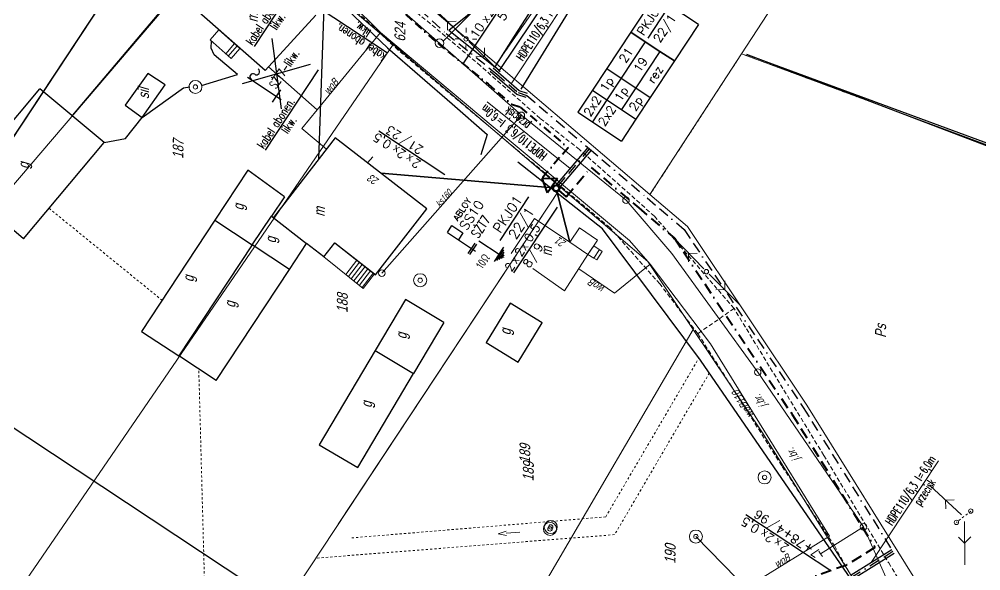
# Model space of a CAD drawing. Header units: millimetres. Extents: x 4848043 to 9699780, y 5827542 to 11659147.
# Drawn here: x 4849551.7 to 4849772.5, y 5830286.4 to 5830412.9 of the extents above; entities that cross this region are included whole.
import ezdxf
from ezdxf.enums import TextEntityAlignment as Align
from ezdxf.lldxf.tags import DXFTag

# ---------------------------------------------------------------- set-up
doc = ezdxf.new("R2010")
doc.units = ezdxf.units.MM
doc.header["$MEASUREMENT"] = 0
for name, pattern in [('0', [0]), ('1', [0]), ('BORDER', [1.75, 0.5, -0.25, 0.5, -0.25, 0, -0.25]), ('BUD', [0]), ('GUZ', [1, 0.5, -0.5]), ('KOR', [1, 0.5, -0.5]), ('KOU', [1.5, 1, -0.5]), ('MSZ', [1, 0.5, -0.5]), ('SCH', [0]), ('UPW', [0])]:
    doc.linetypes.add(name, pattern=pattern)
doc.layers.get('0').update_dxf_attribs({"lineweight": 18})
for name, color, linetype, lineweight in [('EADTD_T_0', 7, '0', 18), ('EBTPO_L_6', 9, '0', 18), ('EBUOA_T_0', 7, '0', 25), ('EBUOA_T_1', 251, '0', 25), ('EBUPP_L_2', 7, '0', 13), ('EBUPP_L_3', 6, '0', 25), ('EDZPD_L_0', 251, '0', 18), ('EDZTD_T_0', 7, '0', 25), ('EUZOU_T_0', 251, '0', 18), ('EUZPU_L_3', 250, 'KOR', 18), ('EUZPU_L_4', 251, 'GUZ', 18), ('SDROK_T_0', 250, '0', 18), ('SDRPK_L_1', 7, 'KOU', 18), ('SZWOW_T_2', 7, '0', 18), ('TEL kable doziemne proj.', 32, 'BORDER', 30), ('TEL rury', 6, 'Continuous', 30), ('TEL rury opis', 6, 'Continuous', 20), ('TES kable doziemne proj.', 4, 'BORDER', 40), ('TES kable napow. proj.', 241, 'LIN_NAPOW_PROJ', 35), ('TES zakończenia projektowane', 4, 'Continuous', 40), ('UEEPA_L_3', 7, '1', 18), ('UEEPA_T_2', 251, '0', 18), ('UKKOO_T_2', 7, '0', 18), ('UKKPA_T_4', 251, '0', 18), ('UKKPOR_L_0', 36, '0', 18), ('UWWOO_T_0', 251, '0', 18), ('UWWPA_T_0', 251, '0', 18), ('UWWPA_T_2', 251, '0', 18), ('UWWPO_L_0', 162, 'UPW', 18), ('UZB słupy telefoniczne', 32, 'Continuous', 30)]:
    doc.layers.add(name, color=color, linetype=linetype, lineweight=lineweight)
doc.layers.add('Kanaliza', color=36, linetype='DASHEDX2', lineweight=18, plot=False)
doc.layers.add('RYS layout', color=7, linetype='Continuous', lineweight=30, plot=False)
for name, color, linetype in [('OPIS_KABLA', 30, 'Continuous'), ('OPIS_RURY', 6, 'Continuous'), ('RURY-ISTN', 6, 'Continuous'), ('SZOPO_L_0', 251, 'BGS'), ('TES kable napow. likw.', 9, 'LIN_NAPOW_LIKW'), ('TES opisy kabli abon.', 30, 'Continuous'), ('TES opisy kabli rozdz.', 30, 'Continuous'), ('TES opisy zakończeń', 30, 'Continuous'), ('TES rury', 6, 'Continuous'), ('TES słup. PD', 6, 'Continuous'), ('TES zakończenia likwidowane', 9, 'Continuous')]:
    doc.layers.add(name, color=color, linetype=linetype)
doc.styles.add('ROMANS', font='simplex.shx')
doc.styles.add('SIMPLEX', font='simplex.shx', dxfattribs={"width": 0.8, "height": 1.5})
doc.styles.add('Simplex2', font='simplex.shx', dxfattribs={"width": 0.7})
doc.styles.get("Standard").update_dxf_attribs({"font": 'txt', "width": 0.8, "oblique": 15})
doc.linetypes.add('BGS', pattern='A,2.5,[133,ltypeshp.shx,S=0.2,R=0,X=0,Y=0],2.5', length=5)
tags = doc.linetypes.add('DASHEDX2', pattern=[38.1, 25.4, -12.7]).pattern_tags.tags
tags[6:7] = [DXFTag(74, 4), DXFTag(75, 0), DXFTag(340, '0'), DXFTag(46, 1.0), DXFTag(50, 0.0), DXFTag(44, 0.0), DXFTag(45, 0.0)]
tags[4:5] = [DXFTag(74, 4), DXFTag(75, 0), DXFTag(340, '0'), DXFTag(46, 1.0), DXFTag(50, 0.0), DXFTag(44, 0.0), DXFTag(45, 0.0)]
doc.linetypes.add('LIN_NAPOW_LIKW', pattern='A,0.0001,[131,ltypeshp.shx,S=0.1,R=20,X=0.34023,Y=-0.12817],-0.1,[131,ltypeshp.shx,S=0.1,R=200,X=0.35977,Y=0.12817],-0.3,[135,l_napow.shx,S=0.1,R=0,X=-0.4,Y=0],-0.2,[135,l_napow.shx,S=0.1,R=180,X=0.2,Y=0],-0.2', length=0.8001)
doc.linetypes.add('LIN_NAPOW_PROJ', pattern='A,0.0001,-0.4,[136,l_napow.shx,S=0.1,R=0,X=-0.4,Y=0],-0.2,[137,l_napow.shx,S=0.1,R=0,X=-0.2,Y=0],-0.2', length=0.8001)

# ---------------------------------------------------------------- blocks, each defined once
blk = doc.blocks.new('KCI')
at = {"color": 0}
for p, q in [((0, 0), (1.585, 0)), ((1.585, 0.25), (2.5, 0)), ((1.585, -0.25), (2.5, 0))]:
    blk.add_line(p, q, dxfattribs=at)
blk = doc.blocks.new('SLS')
at = {"color": 0}
blk.add_circle((0, 0), 0.25, dxfattribs=at)
blk.add_circle((0, 0), 0.25, dxfattribs=at)
blk = doc.blocks.new('LAT')
at = {"color": 0}
for p, q in [((0.00809, 0.758155), (0.00809, 1.258155)), ((-1.24191, 0.008155), (-0.74191, 0.008155)), ((0.75809, 0.008155), (1.25809, 0.008155)), ((0.00809, -0.741845), (0.00809, -1.241845))]:
    blk.add_line(p, q, dxfattribs=at)
blk = doc.blocks.new('PNN')
at = {"color": 0}
for p, q in [((0.4395, 0.01539), (5.4395, 0.01539)), ((2.9395, 0.01539), (2.2324, 0.72249)), ((2.9395, 0.01539), (2.2324, -0.69171))]:
    blk.add_line(p, q, dxfattribs=at)
blk = doc.blocks.new('UKK')
at = {"color": 0}
blk.add_circle((0, 0), 0.375, dxfattribs=at)
blk = doc.blocks.new('STD')
at = {"color": 0}
for radius in [0.75, 0.25]:
    blk.add_circle((0, 0), radius, dxfattribs=at)
blk = doc.blocks.new('TR-SL1')
blk.add_circle((0, 0), 0.5)
blk = doc.blocks.new('KBR-SL1P')
for p, q in [((0, 0), (-1, 1.48)), ((-1, 1.48), (1, 1.48)), ((1, 1.48), (0, 0))]:
    blk.add_line(p, q)
blk.add_circle((0, 1.98), 0.35)
blk = doc.blocks.new('KB-IWP')
at = {"style": 'SIMPLEX'}
for p in [(-1.22, 0.25), (0.64, 0.25)]:
    blk.add_text('x', height=1, dxfattribs=at).set_placement(p, align=Align.RIGHT)
for tag, p in [('POJ-KAB', (-2.13, 0.25)), ('DL-KAB', (-0.62, -1.25))]:
    blk.add_attdef(tag, text='', height=1, dxfattribs=at).set_placement(p, align=Align.RIGHT)
for tag, p in [('KONS-KAB', (-0.52, 0.25)), ('SR-ZYL', (2.12, 0.25)), ('SEP', (-0.02, -1.25))]:
    blk.add_attdef(tag, text='', height=1, dxfattribs=at).set_placement(p, align=Align.CENTER)
at = {"style": 'SIMPLEX', "flags": 1}
blk.add_attdef('TYP-KAB', text='', height=0.5, dxfattribs=at).set_placement((-6.02, 0.25), align=Align.RIGHT)
blk.add_attdef('REJ-SZAF', (6.39, 0.25), '', height=0.5, dxfattribs=at)
at = {"style": 'SIMPLEX'}
blk.add_attdef('DL-MON', (0.7, -1.25), '', height=1, dxfattribs=at)
blk = doc.blocks.new('OB')
at = {"style": 'ROMANS', "width": 0.6}
blk.add_text('l=', height=2, dxfattribs=at).set_placement((9.86, 0.18))
for tag, p in [('OB_TYP', (8.68, 0.18)), ('OB_SW', (11.54, -2.76))]:
    blk.add_attdef(tag, text='', height=2, dxfattribs=at).set_placement(p, align=Align.RIGHT)
blk.add_attdef('OB_DL', (11.91, 0.18), '', height=2, dxfattribs=at)
blk = doc.blocks.new('KBR-ZP2')
blk.add_line((-4, 2), (4, 2))
at = {"style": 'SIMPLEX'}
for tag, p in [('REJ-SZAF', (0, 2.5)), ('NR-ZAK', (0, 0))]:
    blk.add_attdef(tag, text='', height=1.5, dxfattribs=at).set_placement(p, align=Align.CENTER)
blk = doc.blocks.new('*U135')
for p, q in [((10, 0), (0, 0)), ((0, 0), (0, -4)), ((10, -4), (10, 0)), ((0, -4), (0, -8)), ((9, -4), (1, -4)), ((10, -8), (10, -4)), ((0, -8), (0, -12)), ((10, -12), (10, -8)), ((10, -12), (0, -12))]:
    blk.add_line(p, q)
at = {"style": 'SIMPLEX'}
for tag, p in [('SZAFA', (5, -2)), ('PUNKT', (5, -6))]:
    blk.add_attdef(tag, text='', height=2, dxfattribs=at).set_placement(p, align=Align.MIDDLE_CENTER)
blk = doc.blocks.new('*U136')
for p, q in [((6, 0), (0, 0)), ((0, 0), (0, -4)), ((6, 0), (6, -4)), ((12, 0), (6, 0)), ((22, 0), (12, 0)), ((12, 0), (12, -4)), ((22, -4), (22, 0)), ((6, -4), (0, -4)), ((12, -4), (6, -4)), ((22, -4), (12, -4))]:
    blk.add_line(p, q)
at = {"style": 'SIMPLEX'}
for s, p in [('2x2', (3, -2)), ('1p', (9, -2))]:
    blk.add_text(s, height=2, dxfattribs=at).set_placement(p, align=Align.MIDDLE_CENTER)
blk.add_attdef('PARA1', text='', height=2, dxfattribs=at).set_placement((17, -2), align=Align.MIDDLE_CENTER)
blk = doc.blocks.new('*U123')
for p, q in [((6, 0), (0, 0)), ((0, 0), (0, -4)), ((6, 0), (6, -4)), ((12, 0), (6, 0)), ((22, 0), (12, 0)), ((12, 0), (12, -4)), ((22, -4), (22, 0)), ((0, -4), (0, -8)), ((6, -4), (6, -8)), ((12, -4), (6, -4)), ((22, -4), (12, -4)), ((12, -4), (12, -8)), ((22, -8), (22, -4)), ((6, -8), (0, -8)), ((12, -8), (6, -8)), ((22, -8), (12, -8))]:
    blk.add_line(p, q)
at = {"style": 'SIMPLEX'}
for s, p in [('2x2', (3, -2)), ('1p', (9, -2)), ('2p', (9, -6))]:
    blk.add_text(s, height=2, dxfattribs=at).set_placement(p, align=Align.MIDDLE_CENTER)
for tag, p in [('PARA1', (17, -2)), ('PARA2', (17, -6))]:
    blk.add_attdef(tag, text='', height=2, dxfattribs=at).set_placement(p, align=Align.MIDDLE_CENTER)
blk = doc.blocks.new('KB-RZP')
at = {"style": 'SIMPLEX'}
for s, p in [('/', (0.5, 0.39)), ('x', (-4.75, 0.25)), ('x', (-2.78, 0.25))]:
    blk.add_text(s, height=1, dxfattribs=at).set_placement(p)
for tag, p in [('POJ-KAB', (-5.16, 0.25)), ('DL-KAB', (0.19, -1.25))]:
    blk.add_attdef(tag, text='', height=1, dxfattribs=at).set_placement(p, align=Align.RIGHT)
for tag, p in [('KONS-KAB', (-3.5, 0.25)), ('SR-ZYL', (-0.85, 0.25)), ('SEP', (0.84, -1.25))]:
    blk.add_attdef(tag, text='', height=1, dxfattribs=at).set_placement(p, align=Align.CENTER)
for tag, p in [('NR-KAB', (1.5, 0.25)), ('DL-MON', (1.5, -1.25))]:
    blk.add_attdef(tag, p, '', height=1, dxfattribs=at)
at = {"style": 'SIMPLEX', "flags": 1}
blk.add_attdef('TYP-KAB', text='', height=0.5, dxfattribs=at).set_placement((-8.41, 0.25), align=Align.RIGHT)
blk.add_attdef('REJ-SZAF', (7.64, 0.25), '', height=0.5, dxfattribs=at)

msp = doc.modelspace()

# ---------------------------------------------------------------- linework, layer by layer
at = {"layer": 'EBTPO_L_6', "linetype": 'SCH'}
for p, q in [((4849597.55, 5830410.49), (4849595.55, 5830408.21)), ((4849597.55, 5830410.49), (4849602.37, 5830406.25)), ((4849595.55, 5830408.21), (4849600.35, 5830403.94)), ((4849599.13, 5830405.02), (4849601.15, 5830407.33)), ((4849599.72, 5830404.49), (4849601.76, 5830406.8)), ((4849602.37, 5830406.25), (4849600.35, 5830403.94)), ((4849621.68, 5830358.41), (4849624.16, 5830361.61)), ((4849624.16, 5830361.61), (4849633.32, 5830354.51)), ((4849683.66, 5830360.99), (4849682.28, 5830358.99)), ((4849683.66, 5830360.99), (4849682.28, 5830358.99)), ((4849683.65, 5830358.15), (4849684.98, 5830360.08)), ((4849683.65, 5830358.15), (4849684.98, 5830360.08)), ((4849683.66, 5830360.99), (4849685.58, 5830359.67)), ((4849683.66, 5830360.99), (4849685.58, 5830359.67)), ((4849621.68, 5830358.41), (4849630.72, 5830351.19)), ((4849629.23, 5830357.68), (4849626.69, 5830354.4)), ((4849685.58, 5830359.67), (4849684.32, 5830357.76)), ((4849685.58, 5830359.67), (4849684.32, 5830357.76)), ((4849629.86, 5830357.19), (4849627.32, 5830353.91)), ((4849630.49, 5830356.7), (4849627.94, 5830353.42)), ((4849631.13, 5830356.2), (4849628.57, 5830352.91)), ((4849631.76, 5830355.71), (4849629.2, 5830352.42)), ((4849632.39, 5830355.22), (4849629.81, 5830351.91)), ((4849633.02, 5830354.73), (4849630.44, 5830351.42)), ((4849630.72, 5830351.19), (4849633.32, 5830354.51))]:
    msp.add_line(p, q, dxfattribs=at)
at = {"layer": 'EBTPO_L_6', "linetype": '0'}
for p in [(4849682.28, 5830358.99), (4849682.28, 5830358.99), (4849684.32, 5830357.76), (4849684.32, 5830357.76)]:
    msp.add_line(p, (4849683.65, 5830358.15), dxfattribs=at)
at = {"layer": 'EBUPP_L_2', "linetype": '0'}
for p, q in [((4849670.01, 5830367.25), (4849664.67, 5830359.23)), ((4849670.01, 5830367.25), (4849678.15, 5830361.81)), ((4849680.37, 5830365.07), (4849678.15, 5830361.81)), ((4849684.5, 5830362.23), (4849680.37, 5830365.07)), ((4849682.28, 5830358.99), (4849684.5, 5830362.23)), ((4849682.28, 5830358.99), (4849678.15, 5830361.81)), ((4849676.93, 5830350.67), (4849682.28, 5830358.99)), ((4849669.63, 5830355.76), (4849676.93, 5830350.67))]:
    msp.add_line(p, q, dxfattribs=at)
at = {"layer": 'EBUPP_L_2', "linetype": '0', "lineweight": 20}
for p, q in [((4849670.01, 5830367.25), (4849664.67, 5830359.23)), ((4849670.01, 5830367.25), (4849678.15, 5830361.81)), ((4849680.37, 5830365.07), (4849678.15, 5830361.81)), ((4849684.5, 5830362.23), (4849680.37, 5830365.07)), ((4849682.28, 5830358.99), (4849684.5, 5830362.23)), ((4849682.28, 5830358.99), (4849678.15, 5830361.81)), ((4849676.93, 5830350.67), (4849682.28, 5830358.99))]:
    msp.add_line(p, q, dxfattribs=at)
at = {"layer": 'EBUPP_L_3', "linetype": '0'}
for p, q in [((4849608.16, 5830401.14), (4849590.42, 5830416.8)), ((4849619.83, 5830413.88), (4849608.16, 5830401.14)), ((4849581.27, 5830400.48), (4849576.06, 5830393.19)), ((4849585.26, 5830397.91), (4849581.27, 5830400.48)), ((4849579.93, 5830390.42), (4849585.26, 5830397.91)), ((4849537.99, 5830374.97), (4849556.46, 5830396.98)), ((4849571.2, 5830384.62), (4849556.46, 5830396.98)), ((4849576.06, 5830393.19), (4849579.93, 5830390.42)), ((4849552.73, 5830362.59), (4849571.2, 5830384.62)), ((4849624.29, 5830385.75), (4849610.08, 5830367.42)), ((4849645.27, 5830369.47), (4849624.29, 5830385.75)), ((4849604.22, 5830378.31), (4849596.65, 5830366.82)), ((4849612.63, 5830372.18), (4849604.22, 5830378.31)), ((4849552.73, 5830362.59), (4849537.99, 5830374.97)), ((4849612.63, 5830372.18), (4849609.65, 5830367.77)), ((4849633.51, 5830354.34), (4849645.27, 5830369.47)), ((4849596.65, 5830366.82), (4849579.81, 5830341.34)), ((4849596.65, 5830366.82), (4849605.21, 5830361.19)), ((4849605.21, 5830361.19), (4849609.65, 5830367.77)), ((4849609.65, 5830367.77), (4849617.7, 5830361.51)), ((4849605.21, 5830361.19), (4849588.37, 5830335.7)), ((4849613.77, 5830355.55), (4849605.21, 5830361.19)), ((4849613.77, 5830355.55), (4849617.7, 5830361.51)), ((4849621.68, 5830358.41), (4849617.7, 5830361.51)), ((4849621.68, 5830358.41), (4849624.16, 5830361.61)), ((4849624.16, 5830361.61), (4849633.51, 5830354.34)), ((4849596.93, 5830330.03), (4849613.77, 5830355.55)), ((4849640.37, 5830348.64), (4849633.42, 5830336.92)), ((4849649.22, 5830343.38), (4849640.37, 5830348.64)), ((4849664.44, 5830347.79), (4849658.94, 5830338.75)), ((4849671.78, 5830343.32), (4849664.44, 5830347.79)), ((4849649.22, 5830343.38), (4849642.27, 5830331.68)), ((4849666.26, 5830334.27), (4849671.78, 5830343.32)), ((4849579.81, 5830341.34), (4849588.37, 5830335.7)), ((4849658.94, 5830338.75), (4849666.26, 5830334.27)), ((4849596.93, 5830330.03), (4849588.37, 5830335.7)), ((4849633.42, 5830336.92), (4849620.61, 5830315.33)), ((4849633.42, 5830336.92), (4849642.27, 5830331.68)), ((4849629.46, 5830310.09), (4849642.27, 5830331.68)), ((4849620.61, 5830315.33), (4849629.46, 5830310.09))]:
    msp.add_line(p, q, dxfattribs=at)
at = {"layer": 'EBUPP_L_3', "linetype": 'BUD', "lineweight": 20}
for p, q in [((4849664.44, 5830347.79), (4849658.94, 5830338.75)), ((4849671.78, 5830343.32), (4849664.44, 5830347.79)), ((4849666.26, 5830334.27), (4849671.78, 5830343.32)), ((4849658.94, 5830338.75), (4849666.26, 5830334.27))]:
    msp.add_line(p, q, dxfattribs=at)
at = {"layer": 'EDZPD_L_0', "linetype": '0'}
for p, q in [((4849661.3, 5830402.67), (4849743.76, 5830521.86)), ((4849717.57, 5830405.01), (4849777.88, 5830497.71)), ((4849717.57, 5830405.01), (4849777.88, 5830497.71)), ((4849605.28, 5830439.26), (4849541.26, 5830364.29)), ((4849661.3, 5830402.67), (4849635.41, 5830424.74)), ((4849623.86, 5830418.82), (4849637.56, 5830407.16)), ((4849637.56, 5830407.16), (4849536.98, 5830260.57)), ((4849637.56, 5830407.16), (4849676.08, 5830374.35)), ((4849696.53, 5830372.7), (4849717.57, 5830405.01)), ((4849696.53, 5830372.7), (4849717.57, 5830405.01)), ((4849717.57, 5830405.01), (4849867.69, 5830349.2)), ((4849717.57, 5830405.01), (4849893.55, 5830339.59)), ((4849696.53, 5830372.7), (4849661.3, 5830402.67)), ((4849696.53, 5830372.7), (4849678.92, 5830387.69)), ((4849676.08, 5830374.35), (4849615.55, 5830282.85)), ((4849676.08, 5830374.35), (4849624.98, 5830297.1)), ((4849676.08, 5830374.35), (4849696.02, 5830357.37)), ((4849676.08, 5830374.35), (4849696.02, 5830357.37)), ((4849705.14, 5830365.37), (4849696.53, 5830372.7)), ((4849705.14, 5830365.37), (4849696.53, 5830372.7)), ((4849732.57, 5830324.41), (4849705.14, 5830365.37)), ((4849732.57, 5830324.41), (4849705.14, 5830365.37)), ((4849696.02, 5830357.37), (4849706.48, 5830341.74)), ((4849696.02, 5830357.37), (4849706.48, 5830341.74)), ((4849706.48, 5830341.74), (4849663.42, 5830268.39)), ((4849706.48, 5830341.74), (4849663.42, 5830268.39)), ((4849706.48, 5830341.74), (4849722.54, 5830317.85)), ((4849706.48, 5830341.74), (4849722.54, 5830317.85)), ((4849759.14, 5830281.75), (4849732.57, 5830324.41)), ((4849759.14, 5830281.75), (4849732.57, 5830324.41)), ((4849722.54, 5830317.85), (4849749.78, 5830274.01)), ((4849722.54, 5830317.85), (4849749.78, 5830274.01))]:
    msp.add_line(p, q, dxfattribs=at)
at = {"layer": 'EUZPU_L_3', "linetype": 'KOR'}
for p, q in [((4849686.37, 5830298.79), (4849707.76, 5830335.21)), ((4849686.37, 5830298.79), (4849707.76, 5830335.21)), ((4849710.16, 5830331.77), (4849688.42, 5830294.71)), ((4849710.16, 5830331.77), (4849688.42, 5830294.71)), ((4849686.37, 5830298.79), (4849628.11, 5830293.97)), ((4849686.37, 5830298.79), (4849628.11, 5830293.97)), ((4849688.42, 5830294.71), (4849619.83, 5830289.32)), ((4849688.42, 5830294.71), (4849629.34, 5830290.06))]:
    msp.add_line(p, q, dxfattribs=at)
at = {"layer": 'EUZPU_L_4', "linetype": 'GUZ'}
for p, q in [((4849661.3, 5830402.67), (4849743.76, 5830521.86)), ((4849696.53, 5830372.7), (4849717.57, 5830405.01)), ((4849696.53, 5830372.7), (4849717.57, 5830405.01)), ((4849831.21, 5830362.75), (4849717.57, 5830405.01)), ((4849831.21, 5830362.75), (4849717.57, 5830405.01)), ((4849558.57, 5830369.56), (4849584.52, 5830348.46)), ((4849595.03, 5830254.81), (4849592.94, 5830332.66))]:
    msp.add_line(p, q, dxfattribs=at)
at = {"layer": 'Kanaliza', "ltscale": 0.1}
msp.add_line((4849649.07, 5830407.91), (4849664.66, 5830423.51), dxfattribs=at)
msp.add_circle((4849648.2, 5830407.43), 1, dxfattribs=at)
at = {"layer": 'OPIS_RURY'}
for p, q in [((4849657.25, 5830362.1), (4849661.91, 5830359.02)), ((4849660.82, 5830357.37), (4849663, 5830360.67)), ((4849661.37, 5830357.59), (4849663.01, 5830360.07)), ((4849661.93, 5830357.82), (4849663.02, 5830359.47)), ((4849662.48, 5830358.04), (4849663.03, 5830358.87)), ((4849662.96, 5830358.28), (4849663, 5830358.34))]:
    msp.add_line(p, q, dxfattribs=at)
at = {"layer": 'RURY-ISTN'}
for p, q in [((4849650.01, 5830364.04), (4849651.04, 5830365.59)), ((4849651.04, 5830365.59), (4849653.6, 5830363.9)), ((4849650.01, 5830364.04), (4849656.48, 5830359.76)), ((4849653.6, 5830363.9), (4849652.58, 5830362.35)), ((4849656.3, 5830361.6), (4849654.72, 5830359.22)), ((4849656.67, 5830361.35), (4849655.1, 5830358.97))]:
    msp.add_line(p, q, dxfattribs=at)
at = {"layer": 'RYS layout'}
for points in [[(4849188.43, 5830355.33), (4849572.03, 5830935.54), (4849809.77, 5830778.36), (4849426.16, 5830198.15)], [(4849519.6, 5830339.47), (4849740.2, 5830673.14), (4849977.94, 5830515.95), (4849757.33, 5830182.29)]]:
    msp.add_lwpolyline(points, close=True, dxfattribs=at)
at = {"layer": 'SDRPK_L_1', "linetype": 'KOU'}
for p, q in [((4849638.73, 5830405.82), (4849627.1, 5830416.67)), ((4849657.61, 5830402.26), (4849641.37, 5830415.85)), ((4849665.22, 5830383.64), (4849638.73, 5830405.82)), ((4849671.28, 5830390.21), (4849657.61, 5830402.26)), ((4849680.37, 5830383.03), (4849671.28, 5830390.21)), ((4849680.37, 5830383.03), (4849671.28, 5830390.21)), ((4849687.31, 5830365.14), (4849665.22, 5830383.64)), ((4849687.31, 5830365.14), (4849665.22, 5830383.64)), ((4849697.56, 5830367.74), (4849680.37, 5830383.03)), ((4849697.56, 5830367.74), (4849680.37, 5830383.03)), ((4849715.83, 5830346.59), (4849697.56, 5830367.74)), ((4849715.83, 5830346.59), (4849697.56, 5830367.74)), ((4849698.79, 5830352.22), (4849687.31, 5830365.14)), ((4849698.79, 5830352.22), (4849687.31, 5830365.14)), ((4849707.52, 5830340.8), (4849698.79, 5830352.22)), ((4849707.52, 5830340.8), (4849698.79, 5830352.22)), ((4849715.83, 5830346.59), (4849707.52, 5830340.8)), ((4849715.83, 5830346.59), (4849707.52, 5830340.8)), ((4849718.43, 5830342.32), (4849715.83, 5830346.59)), ((4849718.43, 5830342.32), (4849715.83, 5830346.59)), ((4849736.43, 5830312.9), (4849718.43, 5830342.32)), ((4849736.43, 5830312.9), (4849718.43, 5830342.32)), ((4849707.52, 5830340.8), (4849715, 5830329.08)), ((4849707.52, 5830340.8), (4849715, 5830329.08)), ((4849715, 5830329.08), (4849726.88, 5830310.37)), ((4849715, 5830329.08), (4849726.88, 5830310.37)), ((4849736.43, 5830312.9), (4849751.35, 5830288.23)), ((4849726.88, 5830310.37), (4849738.82, 5830292.27)), ((4849726.88, 5830310.37), (4849738.82, 5830292.27)), ((4849750.99, 5830270.33), (4849738.82, 5830292.27)), ((4849751.35, 5830288.23), (4849756.89, 5830279.05))]:
    msp.add_line(p, q, dxfattribs=at)
at = {"layer": 'SZOPO_L_0', "linetype": 'BGS'}
for p, q in [((4849701.99, 5830460.98), (4849661.91, 5830401.2)), ((4849703.84, 5830457.08), (4849666.9, 5830396.85)), ((4849564.01, 5830390.89), (4849604.07, 5830438.32)), ((4849678.75, 5830429.93), (4849665.39, 5830409.04)), ((4849636.3, 5830406.36), (4849622.12, 5830419.82)), ((4849650.38, 5830410.45), (4849658.55, 5830416.96)), ((4849650.38, 5830410.45), (4849660.89, 5830402.02)), ((4849665.39, 5830409.04), (4849660.89, 5830402.02)), ((4849595.77, 5830406.28), (4849595.86, 5830407.94)), ((4849596.45, 5830404.75), (4849595.77, 5830406.28)), ((4849636.3, 5830406.36), (4849651.09, 5830393.49)), ((4849601.81, 5830400.26), (4849596.45, 5830404.75)), ((4849718.79, 5830404.85), (4849778.42, 5830382.84)), ((4849661.91, 5830401.2), (4849660.89, 5830402.02)), ((4849593.56, 5830397.76), (4849601.81, 5830400.26)), ((4849662, 5830401.36), (4849662, 5830401.36)), ((4849589.43, 5830397.2), (4849590.85, 5830397.39)), ((4849579.93, 5830390.42), (4849589.43, 5830397.2)), ((4849651.09, 5830393.49), (4849659.13, 5830386.51)), ((4849576.14, 5830385.59), (4849579.93, 5830390.42)), ((4849659.13, 5830386.51), (4849657.69, 5830381.81)), ((4849571.2, 5830384.62), (4849576.14, 5830385.59)), ((4849685.67, 5830364.89), (4849666.2, 5830380.16)), ((4849685.67, 5830364.89), (4849666.2, 5830380.16)), ((4849708.15, 5830334.71), (4849685.67, 5830364.89)), ((4849708.15, 5830334.71), (4849685.67, 5830364.89)), ((4849743.68, 5830283.14), (4849708.15, 5830334.71)), ((4849743.68, 5830283.14), (4849708.15, 5830334.71))]:
    msp.add_line(p, q, dxfattribs=at)
at = {"layer": 'SZOPO_L_0', "linetype": 'BGS', "lineweight": 30, "flags": 128}
msp.add_lwpolyline([(4849780.2, 5830381.44), (4849718.77, 5830404.81)], dxfattribs=at)
at = {"layer": 'TEL kable doziemne proj.', "ltscale": 5}
msp.add_line((4849675.45, 5830374.7), (4849682.66, 5830383.18), dxfattribs=at)
for points in [[(4849586.04, 5830474.93), (4849596.49, 5830463.07), (4849605.93, 5830452.34), (4849612.55, 5830445.46), (4849619.14, 5830438.62), (4849637.15, 5830420.99), (4849649.73, 5830409.69), (4849661.27, 5830400.44), (4849666.24, 5830396.1), (4849668.25, 5830395.45), (4849682.66, 5830383.18)], [(4849682.66, 5830383.18), (4849695.88, 5830371.94), (4849704.39, 5830364.69), (4849731.73, 5830323.87), (4849752.31, 5830290.82), (4849743.01, 5830285.03)]]:
    msp.add_lwpolyline(points, dxfattribs=at)
at = {"layer": 'TEL rury'}
for p, q in [((4849666.49, 5830396.54), (4849660.5, 5830401.7)), ((4849665.99, 5830395.65), (4849659.85, 5830400.94)), ((4849668.09, 5830394.97), (4849665.99, 5830395.65)), ((4849668.4, 5830395.93), (4849666.49, 5830396.54)), ((4849682.28, 5830383.51), (4849675, 5830374.95)), ((4849683.05, 5830382.86), (4849675.76, 5830374.3)), ((4849752.05, 5830291.24), (4849742.75, 5830285.45)), ((4849752.58, 5830290.39), (4849743.28, 5830284.6))]:
    msp.add_line(p, q, dxfattribs=at)
at = {"layer": 'TEL rury opis'}
for p, q in [((4849664.68, 5830398.1), (4849678.36, 5830418.78)), ((4849678.18, 5830378.68), (4849659.17, 5830393.99)), ((4849747.31, 5830288.29), (4849762.76, 5830311.66))]:
    msp.add_line(p, q, dxfattribs=at)
at = {"layer": 'TES kable doziemne proj.', "ltscale": 5}
msp.add_line((4849675.53, 5830373.71), (4849677.28, 5830372.22), dxfattribs=at)
at = {"layer": 'TES kable doziemne proj.', "ltscale": 4}
msp.add_lwpolyline([(4849618.86, 5830434.69), (4849635.1, 5830418.8), (4849647.79, 5830407.4), (4849659.35, 5830398.13), (4849664.73, 5830393.43), (4849666.76, 5830392.78), (4849677.72, 5830383.46), (4849671.75, 5830376.45)], dxfattribs=at)
at = {"layer": 'TES kable doziemne proj.', "ltscale": 5}
msp.add_lwpolyline([(4849677.28, 5830372.22), (4849683.01, 5830378.95), (4849693.94, 5830369.65), (4849702.13, 5830362.68), (4849729.21, 5830322.24), (4849748.18, 5830291.78), (4849741.7, 5830287.75), (4849726.3, 5830282.29), (4849727.24, 5830277.98)], dxfattribs=at)
at = {"layer": 'TES kable napow. likw.', "ltscale": 5}
msp.add_line((4849621.86, 5830420.84), (4849620.41, 5830380.74), dxfattribs=at)
at = {"layer": 'TES kable napow. proj.', "ltscale": 5}
for p, q in [((4849674.29, 5830374.23), (4849634.78, 5830377.61)), ((4849675.17, 5830373.49), (4849678.15, 5830361.81))]:
    msp.add_line(p, q, dxfattribs=at)
at = {"layer": 'TES opisy kabli rozdz.'}
for p, q in [((4849653.64, 5830402.71), (4849671.46, 5830429.66)), ((4849634.28, 5830387.31), (4849649.4, 5830377.31)), ((4849675.19, 5830369.85), (4849665.2, 5830354.73)), ((4849718.54, 5830299.36), (4849738.05, 5830286.46))]:
    msp.add_line(p, q, dxfattribs=at)
at = {"layer": 'TES rury', "linetype": 'Continuous'}
for p, q in [((4849617.79, 5830425.05), (4849605.63, 5830406.66)), ((4849617.94, 5830417.34), (4849636.3, 5830405.2)), ((4849609.75, 5830408.48), (4849611.84, 5830392.34)), ((4849602.96, 5830398.21), (4849618.62, 5830402.61)), ((4849620.37, 5830401.29), (4849608.21, 5830382.9))]:
    msp.add_line(p, q, dxfattribs=at)
at = {"layer": 'TES zakończenia likwidowane'}
for p, q in [((4849604.13, 5830399.67), (4849611.89, 5830394.54)), ((4849611.67, 5830396.74), (4849609.78, 5830393.88))]:
    msp.add_line(p, q, dxfattribs=at)
for centre, start, end in [((4849605.39, 5830399.7), 56.5292, 236.5292), ((4849606.19, 5830400.9), 236.5292, 56.5292)]:
    msp.add_arc(centre, 0.721, start, end, dxfattribs=at)
at = {"layer": 'UEEPA_L_3', "linetype": 'MSZ', "lineweight": 18, "flags": 128}
msp.add_lwpolyline([(4849770.19, 5830300.13), (4849766.9, 5830297.51)], dxfattribs=at)
at = {"layer": 'UKKPOR_L_0', "linetype": '0'}
for p, q in [((4849667.01, 5830390.89), (4849638.91, 5830415.6)), ((4849667.01, 5830390.89), (4849634.98, 5830354.68)), ((4849691.03, 5830371.4), (4849667.01, 5830390.89)), ((4849691.03, 5830371.4), (4849667.01, 5830390.89)), ((4849701.55, 5830359.21), (4849691.03, 5830371.4)), ((4849701.55, 5830359.21), (4849691.03, 5830371.4)), ((4849721.27, 5830331.99), (4849701.55, 5830359.21)), ((4849721.27, 5830331.99), (4849701.55, 5830359.21)), ((4849721.27, 5830331.99), (4849745.54, 5830296.51)), ((4849721.27, 5830331.99), (4849745.54, 5830296.51)), ((4849745.54, 5830296.51), (4849735.71, 5830290.35)), ((4849745.54, 5830296.51), (4849735.71, 5830290.35)), ((4849745.54, 5830296.51), (4849765.91, 5830251.14)), ((4849745.54, 5830296.51), (4849765.91, 5830251.14)), ((4849735.3, 5830290.95), (4849735.71, 5830290.35)), ((4849735.3, 5830290.95), (4849735.71, 5830290.35)), ((4849736.12, 5830289.72), (4849735.71, 5830290.35)), ((4849736.12, 5830289.72), (4849735.71, 5830290.35))]:
    msp.add_line(p, q, dxfattribs=at)
at = {"layer": 'UWWPO_L_0', "linetype": 'UPW'}
for p, q in [((4849634.69, 5830409.91), (4849627.78, 5830416.67)), ((4849634.69, 5830409.91), (4849620.15, 5830392.15)), ((4849660.56, 5830388.28), (4849634.69, 5830409.91)), ((4849620.15, 5830392.15), (4849608.96, 5830402.03)), ((4849616.61, 5830387.83), (4849620.15, 5830392.15)), ((4849622.24, 5830383.11), (4849616.61, 5830387.83)), ((4849691.82, 5830362.16), (4849660.56, 5830388.28)), ((4849691.82, 5830362.16), (4849660.56, 5830388.28)), ((4849631.71, 5830379.98), (4849632.92, 5830381.4)), ((4849696.57, 5830356.76), (4849691.82, 5830362.16)), ((4849696.57, 5830356.76), (4849691.82, 5830362.16)), ((4849688.39, 5830350.06), (4849680.18, 5830355.71)), ((4849688.39, 5830350.06), (4849680.18, 5830355.71)), ((4849696.57, 5830356.76), (4849688.39, 5830350.06)), ((4849696.57, 5830356.76), (4849688.39, 5830350.06)), ((4849710.42, 5830338.45), (4849696.57, 5830356.76)), ((4849710.42, 5830338.45), (4849696.57, 5830356.76)), ((4849720.69, 5830321.88), (4849710.42, 5830338.45)), ((4849720.69, 5830321.88), (4849710.42, 5830338.45)), ((4849737.76, 5830294.33), (4849720.69, 5830321.88)), ((4849737.76, 5830294.33), (4849720.69, 5830321.88)), ((4849722.59, 5830278.46), (4849707.07, 5830294.26)), ((4849722.59, 5830278.46), (4849707.07, 5830294.26)), ((4849721.56, 5830284.36), (4849737.76, 5830294.33)), ((4849721.56, 5830284.36), (4849737.76, 5830294.33))]:
    msp.add_line(p, q, dxfattribs=at)

# ---------------------------------------------------------------- block references
at = {"layer": 'SZWOW_T_2'}
for xscale, yscale, zscale, rotation in [(1.999999999793987, 1.999999999793987, 1.999999999793987, 184.7272372019683), (2.000000000469638, 2.000000000469638, 2.000000000469638, 184.7272344648538)]:
    msp.add_blockref('KCI', (4849666.68, 5830295.28), dxfattribs=dict(at, xscale=xscale, yscale=yscale, zscale=zscale, rotation=rotation))
at = {"layer": 'TEL rury opis'}
for p, rotation, values in [((4849668.79, 5830405.13), 56.52915817698229, {'OB_TYP': 'HDPE110/6,3', 'OB_DL': '5,0m'}), ((4849671.33, 5830383.62), 141.1444384123553, {'OB_TYP': 'HDPE110/6,3', 'OB_DL': '6,0m', 'OB_SW': 'przecisk'}), ((4849753.55, 5830298.55), 56.52915817936901, {'OB_TYP': 'HDPE110/6,3', 'OB_DL': '6,0m', 'OB_SW': 'przecisk'})]:
    msp.add_blockref('OB', p, dxfattribs=dict(at, rotation=rotation)).add_auto_attribs(values)
at = {"layer": 'TES opisy kabli abon.', "linetype": 'Continuous', "xscale": 1.999999999546577, "yscale": 1.999999999546577, "zscale": 1.999999999546577}
for p, rotation, values in [((4849639.41, 5830383.92), 146.5291581799243, {'POJ-KAB': '2', 'KONS-KAB': '2', 'DL-KAB': '21', 'DL-MON': '23', 'SR-ZYL': '0,5', 'SEP': '/'}), ((4849668.4, 5830359.57), 56.52915816661002, {'POJ-KAB': '2', 'KONS-KAB': '2', 'DL-KAB': '8', 'DL-MON': '9', 'SR-ZYL': '0,5', 'SEP': '/'}), ((4849723.93, 5830295.8), 146.5291581803166, {'POJ-KAB': '2', 'KONS-KAB': '2', 'DL-KAB': '7+78+4', 'DL-MON': '96', 'SR-ZYL': '0,5', 'SEP': '/'})]:
    msp.add_blockref('KB-IWP', p, dxfattribs=dict(at, rotation=rotation)).add_auto_attribs(values)
at = {"layer": 'TES opisy kabli rozdz.', "xscale": 1.999999999999998, "yscale": 1.999999999999998, "zscale": 1.999999999999998, "rotation": 56.52915818013491}
msp.add_blockref('KB-RZP', (4849664.78, 5830419.56), dxfattribs=at).add_auto_attribs({'POJ-KAB': '10', 'KONS-KAB': '2', 'SR-ZYL': '0,5', 'NR-KAB': 'R22/1', 'DL-KAB': '56+7', 'DL-MON': '70', 'SEP': '/'})
at = {"layer": 'TES opisy zakończeń', "xscale": 1.499999999878156, "yscale": 1.499999999878156, "zscale": 1.499999999878156, "rotation": 56.52915818046868}
msp.add_blockref('KBR-ZP2', (4849667.92, 5830365.55), dxfattribs=at).add_auto_attribs({'REJ-SZAF': 'PKJ01', 'NR-ZAK': '22/1'})
at = {"layer": 'TES słup. PD', "rotation": 56.52915818203846}
for name, p, values in [('*U135', (4849692.12, 5830409.97), {'SZAFA': 'PKJ01', 'PUNKT': '22/1'}), ('*U136', (4849679.99, 5830391.62), {'PARA1': '21'}), ('*U123', (4849683.32, 5830389.41), {'PARA1': '19', 'PARA2': 'rez'})]:
    msp.add_blockref(name, p, dxfattribs=at).add_auto_attribs(values)
at = {"layer": 'TES zakończenia projektowane', "xscale": 1.999999999585776, "yscale": 1.999999999585776, "zscale": 1.999999999585776, "rotation": 234.8534358512141}
msp.add_blockref('KBR-SL1P', (4849671.75, 5830376.45), dxfattribs=at)
at = {"layer": 'UEEPA_T_2'}
for name, p, xscale, yscale, zscale, rotation in [('PNN', (4849654.3, 5830408.4), 2.000000000024391, 2.000000000024391, 2.000000000024391, 136.3472372201233), ('LAT', (4849654.3, 5830408.4), 2, 2, 2, 88.97723720235952), ('SLS', (4849654.3, 5830408.4), 2, 2, 2, 88.97723720235952), ('PNN', (4849654.3, 5830408.4), 1.999999999711169, 1.999999999711169, 1.999999999711169, 316.1972372019675), ('PNN', (4849709.5, 5830355.03), 2.000000000012049, 2.000000000012049, 2.000000000012049, 133.8672371987795), ('PNN', (4849709.5, 5830355.03), 1.999999999941247, 1.999999999941247, 1.999999999941247, 133.8672382552685), ('SLS', (4849709.5, 5830355.03), 2, 2, 2, 88.97723720235952), ('SLS', (4849709.5, 5830355.03), 2, 2, 2, 88.97723720235952), ('PNN', (4849709.5, 5830355.03), 1.99999999949835, 1.99999999949835, 1.99999999949835, 315.1272372003789), ('PNN', (4849709.5, 5830355.03), 1.99999999993312, 1.99999999993312, 1.99999999993312, 315.1272321807857), ('PNN', (4849768.7, 5830298.64), 2.000000000175375, 2.000000000175375, 2.000000000175375, 136.8272372153581), ('PNN', (4849768.7, 5830298.64), 1.999999999746851, 1.999999999746851, 1.999999999746851, 136.8272373481942), ('SLS', (4849770.19, 5830300.13), 2, 2, 2, 88.97723720235952), ('SLS', (4849770.19, 5830300.13), 2, 2, 2, 88.97723720235952), ('SLS', (4849766.9, 5830297.51), 2, 2, 2, 88.97723720235952), ('SLS', (4849766.9, 5830297.51), 2, 2, 2, 88.97723720235952), ('PNN', (4849768.7, 5830298.64), 2.000000000263028, 2.000000000263028, 2.000000000263028, 270.3972371943072), ('PNN', (4849768.7, 5830298.64), 1.999999999554918, 1.999999999554918, 1.999999999554918, 270.3972385292411)]:
    msp.add_blockref(name, p, dxfattribs=dict(at, xscale=xscale, yscale=yscale, zscale=zscale, rotation=rotation))
at = {"layer": 'UKKPA_T_4', "xscale": 2, "yscale": 2, "zscale": 2, "rotation": 88.97723720235952}
for p in [(4849667.01, 5830390.89), (4849667.01, 5830390.89), (4849691.03, 5830371.4), (4849691.03, 5830371.4), (4849634.98, 5830354.68), (4849721.27, 5830331.99), (4849721.27, 5830331.99), (4849745.54, 5830296.51), (4849745.54, 5830296.51)]:
    msp.add_blockref('UKK', p, dxfattribs=at)
at = {"layer": 'UWWPA_T_0', "xscale": 2, "yscale": 2, "zscale": 2, "rotation": 88.97723720235952}
for p in [(4849722.84, 5830307.84), (4849722.84, 5830307.84), (4849673.75, 5830296.47), (4849673.58, 5830296.02), (4849707.07, 5830294.26), (4849707.07, 5830294.26)]:
    msp.add_blockref('STD', p, dxfattribs=at)
at = {"layer": 'UWWPA_T_2', "xscale": 2, "yscale": 2, "zscale": 2, "rotation": 88.97723720235952}
for p in [(4849592.17, 5830397.39), (4849643.77, 5830353.06)]:
    msp.add_blockref('STD', p, dxfattribs=at)
at = {"layer": 'UZB słupy telefoniczne', "xscale": 1.2, "yscale": 1.2, "rotation": 268.9772372023595}
msp.add_blockref('TR-SL1', (4849674.99, 5830374.17), dxfattribs=at)

# ---------------------------------------------------------------- texts
at = {"layer": 'EADTD_T_0', "char_height": 1.8, "attachment_point": 8, "rotation": 146.2613, "line_spacing_factor": 0.82}
for s, insert in [('23', (4849633.6, 5830376.79)), ('21', (4849676.57, 5830362.47))]:
    msp.add_mtext(s, dxfattribs=dict(at, insert=insert))
at = {"layer": 'EBUOA_T_0', "insert": (4849672.81, 5830359.66), "char_height": 2.48, "attachment_point": 5, "rotation": 88.9772, "line_spacing_factor": 0.82}
msp.add_mtext('m', dxfattribs=at)
at = {"layer": 'EBUOA_T_1', "char_height": 2.48, "attachment_point": 9, "rotation": 88.9772, "line_spacing_factor": 0.82}
for s, insert in [('m', (4849606.52, 5830414.39)), ('sil', (4849581.57, 5830397.12)), ('g', (4849554.72, 5830380.05)), ('g', (4849604.04, 5830370.51)), ('m', (4849621.89, 5830369.83)), ('g', (4849611.46, 5830362.98)), ('g', (4849592.56, 5830354.09)), ('g', (4849602.12, 5830348.18)), ('g', (4849665.34, 5830341.91)), ('g', (4849641.44, 5830340.98)), ('g', (4849633.45, 5830325.24))]:
    msp.add_mtext(s, dxfattribs=dict(at, insert=insert))
at = {"layer": 'EBUOA_T_1', "insert": (4849665.34, 5830341.91), "char_height": 2.5, "width": 2, "attachment_point": 9, "rotation": 88.9772, "line_spacing_factor": 0.82}
msp.add_mtext('g', dxfattribs=at)
at = {"layer": 'EDZTD_T_0', "char_height": 2.48, "attachment_point": 5, "rotation": 88.9772, "line_spacing_factor": 0.82}
for s, insert in [('624', (4849639.15, 5830409.99)), ('187', (4849588.2, 5830383.14)), ('188', (4849625.9, 5830347.82)), ('189', (4849667.81, 5830313.26)), ('190', (4849701.18, 5830290.26))]:
    msp.add_mtext(s, dxfattribs=dict(at, insert=insert))
at = {"layer": 'EDZTD_T_0', "char_height": 2.5, "attachment_point": 5, "rotation": 88.9772, "line_spacing_factor": 0.82}
for s, insert, width in [('189', (4849668.61, 5830309.19), 5.3333), ('190', (4849701.18, 5830290.26), 5)]:
    msp.add_mtext(s, dxfattribs=dict(at, insert=insert, width=width))
at = {"layer": 'EUZOU_T_0', "insert": (4849750.79, 5830342.95), "char_height": 2.5, "width": 2.88, "attachment_point": 9, "rotation": 88.9772, "line_spacing_factor": 0.82}
msp.add_mtext('Ps', dxfattribs=at)
at = {"layer": 'OPIS_KABLA', "style": 'SIMPLEX'}
msp.add_text('ABLOY', height=1.4, rotation=56.5292, dxfattribs=at).set_placement((4849654, 5830368.93), align=Align.CENTER)
at = {"layer": 'OPIS_RURY', "style": 'SIMPLEX', "width": 0.8}
msp.add_text('10Ω', height=1.92, rotation=56.5292, dxfattribs=at).set_placement((4849658.03, 5830355.46))
at = {"layer": 'RURY-ISTN', "style": 'ROMANS'}
msp.add_text('SS10', height=2.16, rotation=56.5292, dxfattribs=at).set_placement((4849654.44, 5830364.31))
at = {"layer": 'RURY-ISTN', "style": 'ROMANS', "width": 0.75}
msp.add_text('SŻT7', height=2.16, rotation=56.5292, dxfattribs=at).set_placement((4849657.11, 5830362.55))
at = {"layer": 'SDROK_T_0', "insert": (4849722.03, 5830325.44), "char_height": 1.8, "attachment_point": 5, "rotation": 121.4309, "line_spacing_factor": 0.82}
msp.add_mtext('j.br.', dxfattribs=at)
at = {"layer": 'SDROK_T_0', "insert": (4849729.65, 5830313.16), "char_height": 1.8, "width": 5.04, "attachment_point": 5, "rotation": 121.4309, "line_spacing_factor": 0.82}
msp.add_mtext('j.br.', dxfattribs=at)
at = {"layer": 'TES rury', "linetype": 'Continuous', "style": 'Simplex2', "width": 0.7}
for s, rotation, p in [('kabel abonen.', 56.5292, (4849605.25, 5830406.81)), ('likw.', 56.5292, (4849610.79, 5830410.27)), ('kabel abonen.', 146.5292, (4849636.14, 5830404.82)), ('likw.', 146.5292, (4849632.68, 5830410.35)), ('kabel abonen.', 56.5292, (4849607.83, 5830383.06)), ('likw.', 56.5292, (4849613.36, 5830386.52))]:
    msp.add_text(s, height=2, rotation=rotation, dxfattribs=at).set_placement(p)
at = {"layer": 'TES zakończenia likwidowane', "style": 'ROMANS', "width": 0.7}
msp.add_text('SŻT7-likw.', height=2, rotation=56.5292, dxfattribs=at).set_placement((4849610.64, 5830396.8))
at = {"layer": 'UKKOO_T_2', "insert": (4849649.75, 5830371.36), "char_height": 1.5, "attachment_point": 8, "rotation": 48.5057, "line_spacing_factor": 0.82}
msp.add_mtext('ks160', dxfattribs=at)
at = {"layer": 'UWWOO_T_0', "char_height": 1.8, "attachment_point": 8, "line_spacing_factor": 0.82}
for s, insert, rotation in [('woB', (4849624.01, 5830396.88), 50.6772), ('woB', (4849684.81, 5830352.49), 145.789), ('woB110', (4849718.7, 5830325.1), 121.7869), ('woB', (4849727.34, 5830287.92), 31.5799)]:
    msp.add_mtext(s, dxfattribs=dict(at, insert=insert, rotation=rotation))
for s, insert, width, rotation in [('woB', (4849684.81, 5830352.49), 4.32, 145.789), ('woB110', (4849718.7, 5830325.1), 7.44, 121.7869), ('woB', (4849727.34, 5830287.92), 4.32, 31.5799)]:
    msp.add_mtext(s, dxfattribs=dict(at, insert=insert, width=width, rotation=rotation))

doc.saveas('drawing.dxf')
